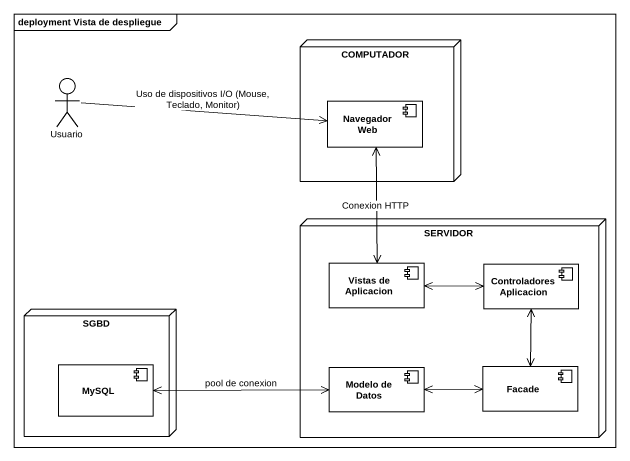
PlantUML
@startuml
mainframe deployment Vista de despliegue
node COMPUTADOR {
  component "Navegador Web" as Navegador_Web
}
actor Usuario
node SERVIDOR {
  component "Vistas de Aplicacion" as Vistas_de_Aplicacion
  component "Controladores Aplicacion" as Controladores_Aplicacion
  component "Modelo de Datos" as Modelo_de_Datos
  component Facade
}
node SGBD {
  component MySQL
}
Usuario -right-> Navegador_Web : Uso de dispositivos I/O (Mouse, Teclado, Monitor)
Navegador_Web <--> Vistas_de_Aplicacion : Conexion HTTP
Vistas_de_Aplicacion <-right-> Controladores_Aplicacion
Controladores_Aplicacion <--> Facade
Modelo_de_Datos <-left-> MySQL : pool de conexion
Facade <-left-> Modelo_de_Datos
@enduml
